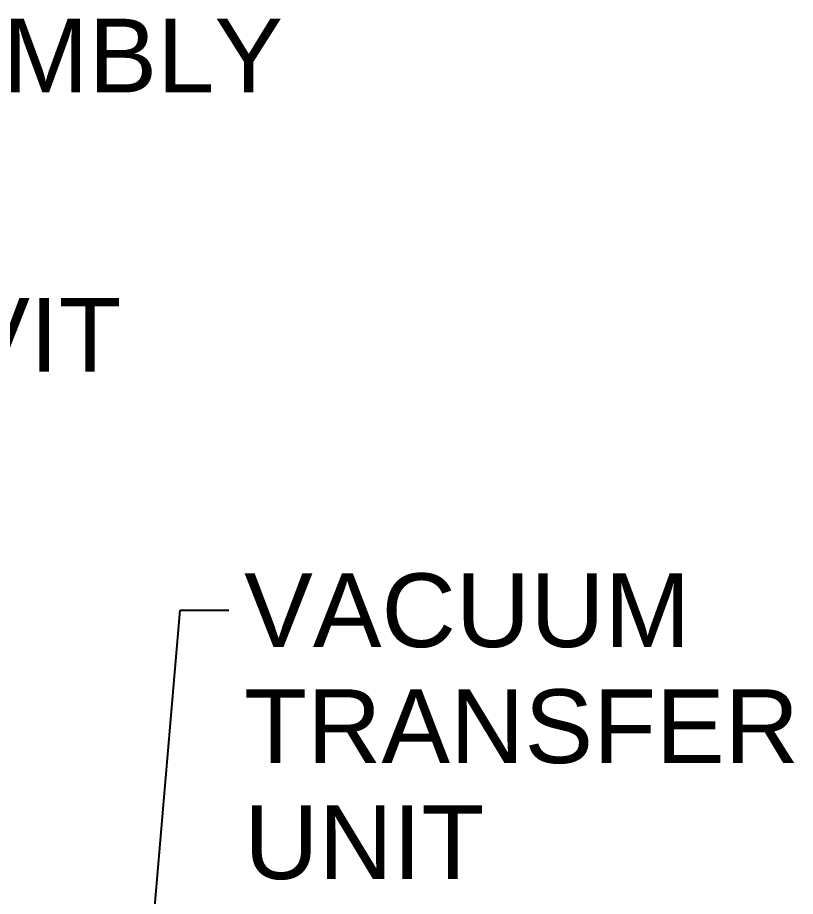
# Model space of a CAD drawing. Header units: inches. Extents: x 19 to 503, y 7 to 322.
# Drawn here: x 413.75 to 437.5, y 134.72 to 161.55 of the extents above; entities that cross this region are included whole.
import ezdxf

# ---------------------------------------------------------------- set-up
doc = ezdxf.new("R2010")
doc.units = ezdxf.units.IN
doc.header["$LTSCALE"] = 15
doc.header["$MEASUREMENT"] = 0
doc.layers.add('Symbol (ANSI)', color=7, linetype='Continuous', lineweight=25)
doc.styles.add('MEMCOR Medium', font='arial.ttf')
doc.dimstyles.new('Default (ANSI)$7', dxfattribs={"dimscale": 15, "dimtxt": 0.15, "dimasz": 0.098425, "dimexe": 0.125, "dimexo": 0.0625, "dimgap": 0.031496, "dimtad": 0, "dimtih": 1, "dimtoh": 1, "dimdec": 4, "dimrnd": 1e-08, "dimzin": 3, "dimdsep": 46, "dimlunit": 5, "dimtxsty": 'MEMCOR Medium', "dimcen": 0.09, "dimdle": 0.393701, "dimclrd": 256, "dimclre": 256, "dimclrt": 256, "dimadec": 0, "dimazin": 1, "dimtfac": 0.8, "dimtofl": 0, "dimtmove": 0, "dimatfit": 3, "dimfxl": 1, "dimfrac": 1, "dimtolj": 1, "dimtzin": 4, "dimlwd": -1, "dimlwe": -1, "dimarcsym": 0})

msp = doc.modelspace()

# ---------------------------------------------------------------- texts
at = {"layer": 'Symbol (ANSI)', "char_height": 2.25000007, "attachment_point": 1, "style": 'MEMCOR Medium'}
for s, insert, width in [('\\fArial|b0|i0;BUMP ASSEMBLY', (394.962118, 161.516846), 26.90739425), ('\\fArial|b0|i0;DAVIT', (407.669617, 152.98386), 9.25895666)]:
    msp.add_mtext(s, dxfattribs=dict(at, insert=insert, width=width))
at = {"layer": 'Symbol (ANSI)', "insert": (420.670937, 144.579157), "char_height": 2.25000007, "width": 16.94531375, "attachment_point": 1, "line_spacing_factor": 0.944221, "style": 'MEMCOR Medium'}
msp.add_mtext('\\fArial|b0|i0;VACUUM\\P\\fArial|b0|i0;TRANSFER\\P\\fArial|b0|i0;UNIT', dxfattribs=at)

# ---------------------------------------------------------------- leaders
at = {"layer": 'Symbol (ANSI)', "annotation_type": 0, "has_hookline": 1, "hookline_direction": 0}
for points, text_width in [([(390.253793, 150.965384), (393.013299, 160.391846), (394.489677, 160.391846)], 26.645465), ([(404.041945, 147.200384), (405.720798, 151.85886), (407.197176, 151.85886)], 8.950887), ([(417.727712, 131.825384), (418.722119, 143.454157), (420.198496, 143.454157)], 16.825887)]:
    msp.add_leader(points, dimstyle='Default (ANSI)$7', override={"dimtad": 0}, dxfattribs=dict(at, text_width=text_width))

doc.saveas('drawing.dxf')
